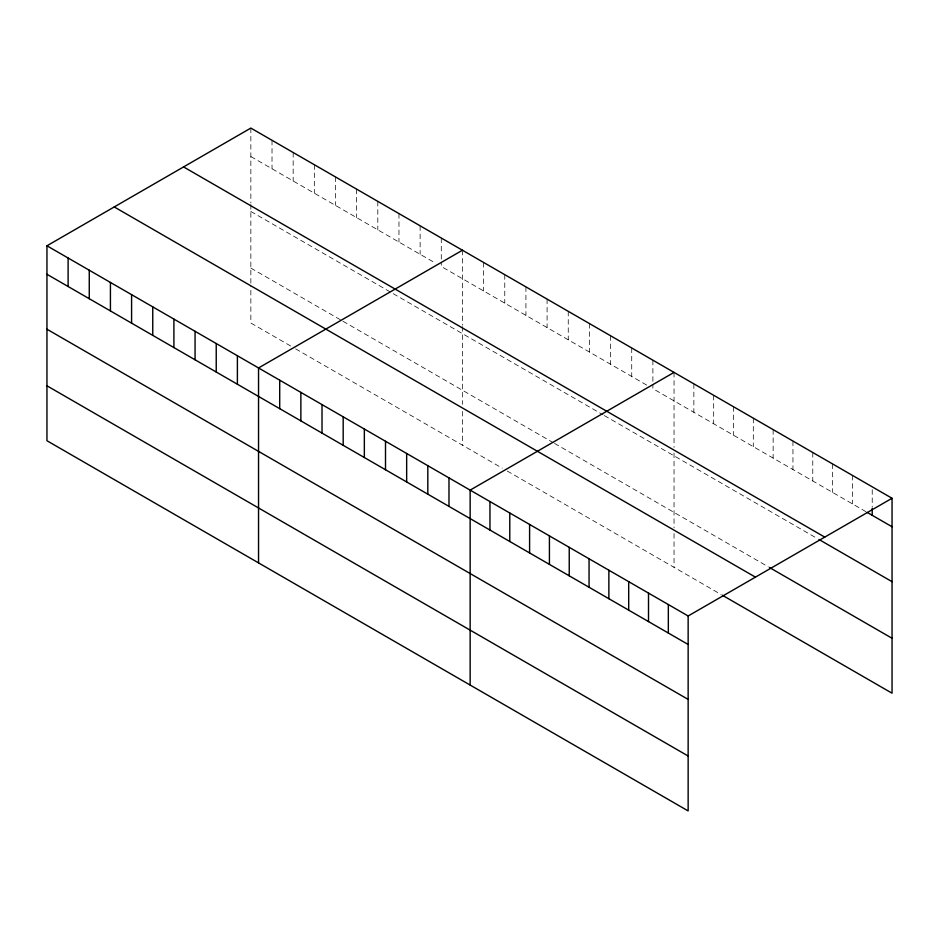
<?xml version="1.0" encoding="UTF-8"?>
<svg xmlns="http://www.w3.org/2000/svg" width="939" height="939" viewBox="0 0 939 939"><rect width="100%" height="100%" fill="white"/><g stroke="black" fill="none" stroke-linecap="round" stroke-linejoin="round"><path stroke-width="0.7" stroke-dasharray="4.7 3.52" d="M250.854 156.555L435.062 262.908M646.654 385.072L441.283 266.5L441.283 262.227M866.04 511.732L652.887 388.664L652.887 384.391M250.854 211.486L603.096 414.85M604.34 415.578L817.728 538.775M250.854 268.085L341.714 320.539M342.958 321.255L553.306 442.703M554.55 443.419L768.184 566.757M290.679 346.01L250.854 323.016L250.854 286.395M295.656 348.885L502.271 468.174M507.26 471.049L721.117 594.516M872.225 489.677L872.225 506.767M852.412 475.38L852.412 503.867M832.588 463.936L832.588 492.423M812.775 452.492L812.775 480.979M792.95 441.06L792.95 469.535M773.137 429.616L773.137 458.103M753.313 418.172L753.313 446.659M733.5 406.728L733.5 435.215M713.675 395.284L713.675 423.771M693.862 383.84L693.862 412.327M674.038 372.396L674.038 447.363M674.038 452.997L674.038 527.906M674.038 533.54L674.038 567.344M652.887 360.189L652.887 382.971M631.724 347.97L631.724 376.457M610.561 335.751L610.561 364.238M589.41 323.532L589.41 352.019M568.248 311.314L568.248 339.801M547.085 299.107L547.085 327.582M525.922 286.888L525.922 315.375M504.771 274.669L504.771 303.156M483.608 262.451L483.608 290.937M462.446 250.232L462.446 325.199M462.446 326.608L462.446 404.333M462.446 411.376L462.446 445.18M441.283 238.025L441.283 260.807M420.132 225.806L420.132 254.293M398.969 213.587L398.969 242.074M377.807 201.369L377.807 229.855M356.644 189.162L356.644 217.637M335.493 176.943L335.493 205.43M314.33 164.724L314.33 193.211M293.168 152.505L293.168 180.992M272.017 140.287L272.017 168.774M250.854 128.08L250.854 203.035M250.854 204.444L250.854 283.578"/><path stroke-width="1.41" d="M46.95 245.795L688.146 615.984L688.146 810.92L46.95 440.731L46.95 245.795L250.854 128.08L892.05 498.269L892.05 693.205L722.349 595.232M462.446 250.232L258.542 367.959L258.542 562.895M674.038 372.396L470.146 490.123L470.146 685.059M688.146 615.984L892.05 498.269M867.272 512.448L892.05 526.756M183.563 166.919L824.759 537.12M818.972 539.491L892.05 581.675M769.417 567.473L892.05 638.274M114.241 206.944L755.437 577.145M46.95 274.282L688.146 644.471M46.95 329.213L688.146 699.402M46.95 385.8L688.146 756.001M872.225 508.187L872.225 515.311M668.333 604.54L668.333 633.027M648.509 593.108L648.509 621.583M628.696 581.664L628.696 610.15M608.871 570.219L608.871 598.706M589.058 558.775L589.058 587.262M569.234 547.331L569.234 575.818M549.421 535.887L549.421 564.374M529.596 524.455L529.596 552.93M509.783 513.011L509.783 541.486M489.958 501.567L489.958 530.054M448.983 477.904L448.983 506.391M427.82 465.685L427.82 494.172M406.657 453.478L406.657 481.953M385.506 441.26L385.506 469.746M364.344 429.041L364.344 457.528M343.181 416.822L343.181 445.309M322.018 404.603L322.018 433.09M300.867 392.396L300.867 420.872M279.705 380.178L279.705 408.665M237.391 355.74L237.391 384.227M216.228 343.521L216.228 372.008M195.066 331.314L195.066 359.79M173.903 319.096L173.903 347.583M152.752 306.877L152.752 335.364M131.589 294.658L131.589 323.145M110.426 282.439L110.426 310.926M89.264 270.232L89.264 298.708M68.113 258.014L68.113 286.501"/></g></svg>
